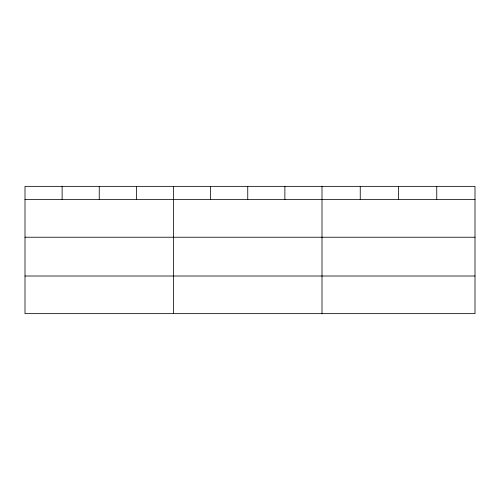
<?xml version="1.0" encoding="UTF-8"?>
<svg xmlns="http://www.w3.org/2000/svg" width="500" height="500" viewBox="0 0 500 500"><rect width="100%" height="100%" fill="white"/><g stroke="black" fill="none" stroke-linecap="round" stroke-linejoin="round"><path stroke-width="0.75" d="M475 237.231L475 186.356L25 186.356L25 313.644L475 313.644L475 237.231L25 237.231M25 199.594L475 199.594M25 276.006L475 276.006M436.75 186.356L436.75 199.594M398.5 186.356L398.5 199.594M360.25 186.356L360.25 199.594M322 186.356L322 313.644M284.875 186.356L284.875 199.594M247.75 186.356L247.75 199.594M210.625 186.356L210.625 199.594M173.5 186.356L173.5 313.644M136.375 186.356L136.375 199.594M99.25 186.356L99.25 199.594M62.125 186.356L62.125 199.594"/></g></svg>
